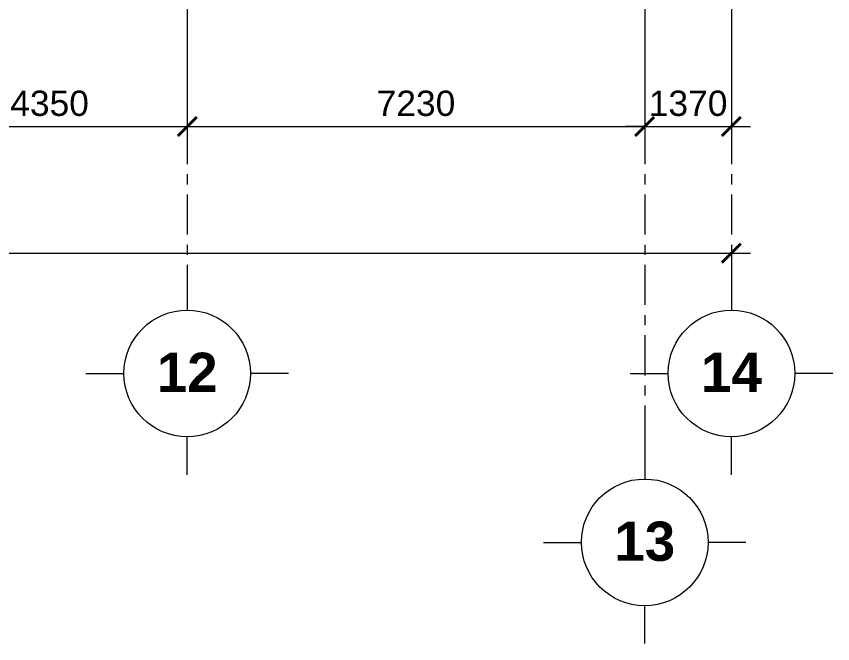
# Model space of a CAD drawing. Header units: millimetres. Extents: x -20144 to 117103, y -11426 to 48263.
# Drawn here: x 100701 to 113601, y -10168 to -260 of the extents above; entities that cross this region are included whole.
import ezdxf

# ---------------------------------------------------------------- set-up
doc = ezdxf.new("R2010")
doc.units = ezdxf.units.MM
doc.linetypes.add('Grid Line', pattern=[22.225, 12.7, -3.175, 3.175, -3.175])
for name, color, linetype, lineweight in [('DIM', 1, 'Continuous', 5), ('KH', 6, 'Continuous', 5), ('TRUC', 225, 'Continuous', 5)]:
    doc.layers.add(name, color=color, linetype=linetype, lineweight=lineweight)
doc.styles.add('Arial_B', font='arialbd.ttf', dxfattribs={"height": 619.047619})
doc.styles.add('TA1', font='arial.ttf')
doc.dimstyles.new('D_200_KTx2', dxfattribs={"dimtxt": 400, "dimasz": 300, "dimexe": 300, "dimexo": 300, "dimgap": 160, "dimtad": 1, "dimdec": 0, "dimzin": 9, "dimtxsty": 'TA1', "dimblk": 'ARCHTICK', "dimcen": 1, "dimdle": 300, "dimclrd": 256, "dimclre": 256, "dimclrt": 7, "dimadec": 0, "dimazin": 0, "dimtfac": 1, "dimtdec": 0, "dimtix": 1, "dimtmove": 1, "dimatfit": 3, "dimldrblk": 'ARCHTICK', "dimfxl": 1, "dimtolj": 1, "dimtzin": 0, "dimlwd": -1, "dimlwe": -1, "dimarcsym": 0})

# ---------------------------------------------------------------- blocks, each defined once
blk = doc.blocks.new('_ArchTick')
at = {"color": 0, "const_width": 0.15}
blk.add_lwpolyline([(-0.5, -0.5), (0.5, 0.5)], dxfattribs=at)
blk = doc.blocks.new('*D679')
at = {"layer": 'Defpoints', "color": 0, "transparency": 16777216}
for p in [(99051, 0), (103401, 0), (103401, -2000)]:
    blk.add_point(p, dxfattribs=at)
at = {"layer": 'DIM', "transparency": 16777216}
for p, q in [((99051, -300), (99051, -2300)), ((103401, -300), (103401, -2300)), ((98751, -2000), (103701, -2000))]:
    blk.add_line(p, q, dxfattribs=at)
at = {"layer": 'DIM', "transparency": 16777216, "xscale": 300, "yscale": 300, "zscale": 300, "rotation": 180}
blk.add_blockref('_ArchTick', (99051, -2000), dxfattribs=at)
at = {"layer": 'DIM', "transparency": 16777216, "xscale": 300, "yscale": 300, "zscale": 300}
blk.add_blockref('_ArchTick', (103401, -2000), dxfattribs=at)
at = {"layer": 'DIM', "color": 7, "transparency": 16777216, "insert": (101226, -1636), "char_height": 400, "attachment_point": 5, "style": 'TA1'}
blk.add_mtext('\\A1;4350', dxfattribs=at)
blk = doc.blocks.new('*D680')
at = {"layer": 'Defpoints', "color": 0, "transparency": 16777216}
for p in [(103401, 0), (110631, 0), (110631, -2000)]:
    blk.add_point(p, dxfattribs=at)
at = {"layer": 'DIM', "transparency": 16777216}
for p, q in [((103401, -300), (103401, -2300)), ((110631, -300), (110631, -2300)), ((103101, -2000), (110931, -2000))]:
    blk.add_line(p, q, dxfattribs=at)
at = {"layer": 'DIM', "transparency": 16777216, "xscale": 300, "yscale": 300, "zscale": 300, "rotation": 180}
blk.add_blockref('_ArchTick', (103401, -2000), dxfattribs=at)
at = {"layer": 'DIM', "transparency": 16777216, "xscale": 300, "yscale": 300, "zscale": 300}
blk.add_blockref('_ArchTick', (110631, -2000), dxfattribs=at)
at = {"layer": 'DIM', "color": 7, "transparency": 16777216, "insert": (107016, -1636), "char_height": 400, "attachment_point": 5, "style": 'TA1'}
blk.add_mtext('\\A1;7230', dxfattribs=at)
blk = doc.blocks.new('*D681')
at = {"layer": 'Defpoints', "color": 0, "transparency": 16777216}
for p in [(110631, 0), (112001, 0), (112001, -2000)]:
    blk.add_point(p, dxfattribs=at)
at = {"layer": 'DIM', "transparency": 16777216}
for p, q in [((110631, -300), (110631, -2300)), ((112001, -300), (112001, -2300)), ((110631, -2000), (110331, -2000)), ((110631, -2000), (112001, -2000)), ((112001, -2000), (112301, -2000))]:
    blk.add_line(p, q, dxfattribs=at)
at = {"layer": 'DIM', "transparency": 16777216, "xscale": 300, "yscale": 300, "zscale": 300}
blk.add_blockref('_ArchTick', (110631, -2000), dxfattribs=at)
at = {"layer": 'DIM', "transparency": 16777216, "xscale": 300, "yscale": 300, "zscale": 300, "rotation": 180}
blk.add_blockref('_ArchTick', (112001, -2000), dxfattribs=at)
at = {"layer": 'DIM', "color": 7, "transparency": 16777216, "insert": (111316, -1636), "char_height": 400, "attachment_point": 5, "style": 'TA1'}
blk.add_mtext('\\A1;1370', dxfattribs=at)
blk = doc.blocks.new('*D682')
at = {"layer": 'Defpoints', "color": 0, "transparency": 16777216}
for p in [(62501, -3576), (112001, -3576), (112001, -4000)]:
    blk.add_point(p, dxfattribs=at)
at = {"layer": 'DIM', "transparency": 16777216}
for p, q in [((62501, -3876), (62501, -4300)), ((112001, -3876), (112001, -4300)), ((62201, -4000), (112301, -4000))]:
    blk.add_line(p, q, dxfattribs=at)
at = {"layer": 'DIM', "transparency": 16777216, "xscale": 300, "yscale": 300, "zscale": 300, "rotation": 180}
blk.add_blockref('_ArchTick', (62501, -4000), dxfattribs=at)
at = {"layer": 'DIM', "transparency": 16777216, "xscale": 300, "yscale": 300, "zscale": 300}
blk.add_blockref('_ArchTick', (112001, -4000), dxfattribs=at)
at = {"layer": 'DIM', "color": 7, "transparency": 16777216, "insert": (87251, -3636), "char_height": 400, "attachment_point": 5, "style": 'TA1'}
blk.add_mtext('\\A1;49500', dxfattribs=at)
blk = doc.blocks.new('Grid - FamilyAL-KH TRUC-550400-MẶT BẰNG HẦM 2')
at = {"layer": 'KH'}
for p, q in [((0, 7), (0, 4)), ((-8, -1), (-5, -1)), ((8, -1), (5, -1)), ((0, -9), (0, -6))]:
    blk.add_line(p, q, dxfattribs=at)
blk.add_circle((0, -1), 5, dxfattribs=at)

msp = doc.modelspace()

# ---------------------------------------------------------------- linework, layer by layer
at = {"layer": 'TRUC', "linetype": 'Grid Line', "ltscale": 50}
for p, q in [((103400.5, 43599.9), (103400.5, -4500.1)), ((110630.5, 43599.9), (110630.5, -7167.6)), ((112000.5, 43599.9), (112000.5, -4500.1))]:
    msp.add_line(p, q, dxfattribs=at)

# ---------------------------------------------------------------- block references
at = {"lineweight": 5, "xscale": 199.9999999999999, "yscale": 199.9999999999999, "zscale": 199.9999999999999, "rotation": 180}
for p in [(103400.5, -6100.1), (112000.5, -6100.1), (110630.5, -8767.6)]:
    msp.add_blockref('Grid - FamilyAL-KH TRUC-550400-MẶT BẰNG HẦM 2', p, dxfattribs=at)

# ---------------------------------------------------------------- texts
at = {"layer": 'KH', "char_height": 619.05, "width": 1116.488, "attachment_point": 2, "line_spacing_factor": 0.941778, "style": 'Arial_B'}
for s, insert in [('12', (103400.8, -5572.2)), ('14', (112000.8, -5572.2)), ('13', (110630.8, -8239.8))]:
    msp.add_mtext(s, dxfattribs=dict(at, insert=insert))

# ---------------------------------------------------------------- dimensions: what is measured, and where the dimension line sits
at = {"layer": 'DIM'}
for base, p1, p2, picture, middle in [((103400.5, -2000.1), (99050.5, -0.1), (103400.5, -0.1), '*D679', (101225.5, -1635.7)), ((110630.5, -2000.1), (103400.5, -0.1), (110630.5, -0.1), '*D680', (107015.5, -1635.7)), ((112000.5, -2000.1), (110630.5, -0.1), (112000.5, -0.1), '*D681', (111315.5, -1635.7)), ((112000.5, -4000.1), (62500.5, -3575.8), (112000.5, -3575.8), '*D682', (87250.5, -3635.8))]:
    dim = msp.add_linear_dim(base=base, p1=p1, p2=p2, dimstyle='D_200_KTx2', dxfattribs=at)
    dim.commit()
    dim.dimension.update_dxf_attribs({"geometry": picture, "text_midpoint": middle})

doc.saveas('drawing.dxf')
